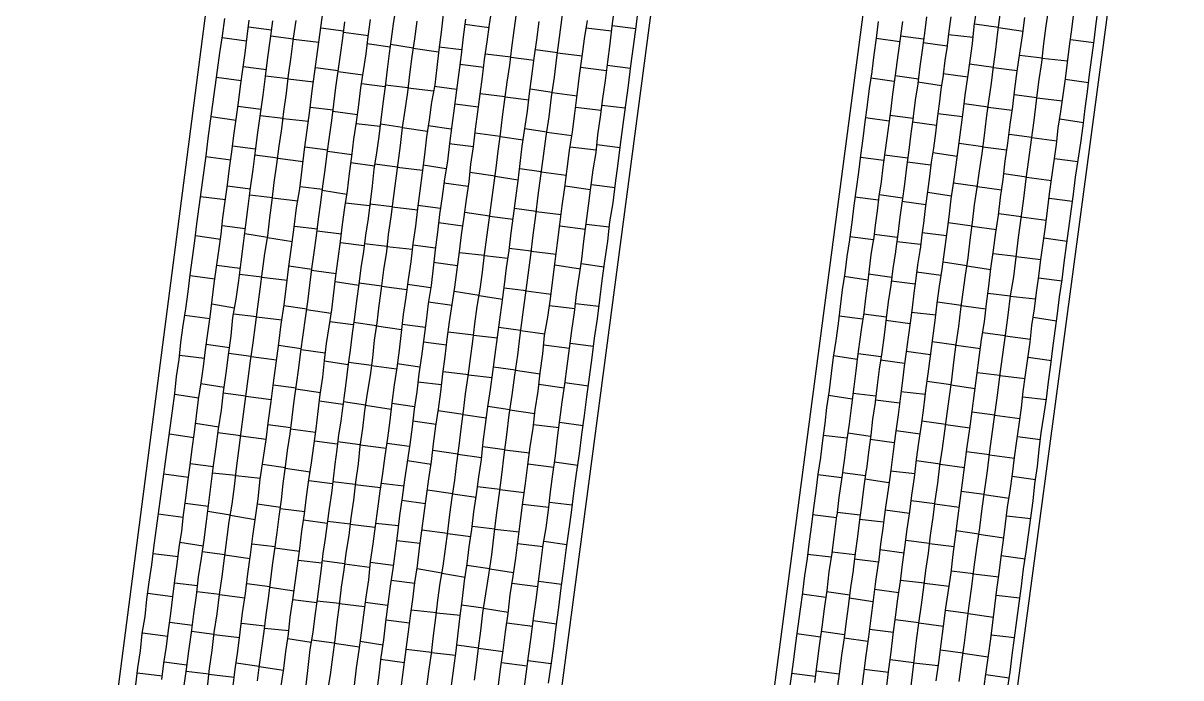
# Model space of a CAD drawing. Extents: x 705628 to 706171, y 1563556 to 1564504.
# Drawn here: x 705886.3 to 706031, y 1563719.3 to 1563801 of the extents above; entities that cross this region are included whole.
import ezdxf

# ---------------------------------------------------------------- set-up
doc = ezdxf.new("R2010")
doc.units = 0
doc.layers.add('10108_0101_PANTES', color=7, linetype='Continuous')
doc.layers.add('AGROCAD PLL', color=7, linetype='Continuous')
doc.layers.add('10108_0101_REAL', color=30, linetype='Continuous', lineweight=25)

msp = doc.modelspace()

# ---------------------------------------------------------------- linework, layer by layer
at = {"layer": '10108_0101_PANTES'}
for points in [[(705974.64, 1563877.24), (705940.74, 1563621.13), (705920.37, 1563623.58), (705920.29, 1563623.59), (705887.06, 1563626.24), (705886.63, 1563626.28), (705886.28, 1563626.31), (705919.43, 1563881.94), (705926.44, 1563881.16), (705926.5, 1563881.15), (705958.89, 1563878.45), (705974.64, 1563877.24)], [(706030.95, 1563870.93), (705996.69, 1563614.64), (705967.66, 1563617.89), (705966.95, 1563617.98), (706000.84, 1563874.79), (706008.67, 1563874.24), (706008.82, 1563874.24), (706008.89, 1563874.24), (706022.86, 1563874.8), (706024.79, 1563874.87), (706027.68, 1563874.47), (706028.94, 1563873.61), (706030.73, 1563871.56), (706030.95, 1563870.93)]]:
    msp.add_lwpolyline(points, close=True, dxfattribs=at)
at = {"layer": '10108_0101_REAL'}
for points in [[(705942.69, 1563718.99), (705942.92, 1563720.92), (705943.17, 1563722.97), (705943.47, 1563725.15), (705943.73, 1563727.4), (705944.09, 1563729.76), (705944.47, 1563732.16), (705944.84, 1563734.63), (705945.16, 1563737.18), (705945.44, 1563739.61), (705945.78, 1563742.06), (705946.09, 1563744.61), (705946.4, 1563747.13), (705946.72, 1563749.64), (705947.03, 1563752.12), (705947.39, 1563754.56), (705947.73, 1563757.08), (705948.08, 1563759.59), (705948.37, 1563762.09), (705948.71, 1563764.59), (705949.06, 1563767.07), (705949.39, 1563769.58), (705949.72, 1563772.07), (705950.02, 1563774.55), (705950.34, 1563777.03), (705950.66, 1563779.51), (705950.96, 1563781.98), (705951.31, 1563784.43), (705951.66, 1563786.9), (705952.01, 1563789.33), (705952.31, 1563791.82), (705952.67, 1563794.29), (705952.96, 1563796.74), (705953.29, 1563799.25), (705955.24, 1563813.84)], [(705912.5, 1563717.95), (705912.77, 1563720.35), (705913.1, 1563722.63), (705913.41, 1563724.97), (705913.7, 1563727.38), (705914.06, 1563729.83), (705914.37, 1563732.25), (705914.69, 1563734.64), (705914.97, 1563736.98), (705915.3, 1563739.32), (705915.63, 1563741.65), (705915.91, 1563744.1), (705916.27, 1563746.54), (705916.63, 1563749), (705916.93, 1563751.42), (705917.26, 1563753.77), (705917.56, 1563756.12), (705917.89, 1563758.56), (705918.22, 1563761.03), (705918.53, 1563763.45), (705918.88, 1563765.87), (705919.17, 1563768.25), (705919.49, 1563770.65), (705919.82, 1563773.07), (705920.16, 1563775.54), (705920.43, 1563777.96), (705920.86, 1563780.35), (705921.16, 1563782.81), (705921.46, 1563785.24), (705921.76, 1563787.65), (705922.11, 1563790.12), (705922.41, 1563792.6), (705922.74, 1563795), (705923.07, 1563797.45), (705923.39, 1563799.88), (705923.71, 1563802.31)], [(705932.8, 1563802.75), (705932.52, 1563800.93), (705932.29, 1563799.07), (705932.03, 1563797.24), (705931.76, 1563795.24), (705931.5, 1563793.13), (705931.23, 1563790.99), (705930.98, 1563788.95), (705930.73, 1563786.88), (705930.42, 1563784.85), (705930.11, 1563782.8), (705929.89, 1563780.71), (705929.63, 1563778.67), (705929.38, 1563776.65), (705929.06, 1563774.56), (705928.8, 1563772.53), (705928.49, 1563770.48), (705928.25, 1563768.44), (705927.95, 1563766.37), (705927.67, 1563764.32), (705927.4, 1563762.27), (705927.14, 1563760.2), (705926.84, 1563758.14), (705926.6, 1563756.08), (705926.37, 1563754.21), (705926.26, 1563753.55), (705926.14, 1563752.68), (705925.96, 1563751.32), (705925.69, 1563749.61), (705925.46, 1563747.8), (705925.22, 1563745.96), (705925.02, 1563744.14), (705924.8, 1563742.32), (705924.53, 1563740.43), (705924.27, 1563738.55), (705924.02, 1563736.66), (705923.74, 1563734.79), (705923.53, 1563732.93), (705923.26, 1563731.03), (705923.02, 1563729.1), (705922.74, 1563727.03), (705922.46, 1563724.99), (705922.12, 1563722.81), (705921.86, 1563720.59), (705921.59, 1563718.37)], [(705938.77, 1563802.15), (705938.5, 1563799.91), (705938.21, 1563797.7), (705937.99, 1563795.51), (705937.71, 1563793.32), (705937.33, 1563791.17), (705937, 1563788.94), (705936.7, 1563786.82), (705936.43, 1563784.61), (705936.13, 1563782.33), (705935.85, 1563780.09), (705935.56, 1563777.87), (705935.3, 1563775.67), (705934.99, 1563773.47), (705934.71, 1563771.23), (705934.4, 1563769.02), (705934.1, 1563766.83), (705933.79, 1563764.64), (705933.52, 1563762.4), (705933.28, 1563760.2), (705932.96, 1563758), (705932.63, 1563755.85), (705932.35, 1563753.63), (705932.09, 1563751.43), (705931.81, 1563749.22), (705931.49, 1563746.99), (705931.17, 1563744.78), (705930.86, 1563742.61), (705930.58, 1563740.4), (705930.26, 1563738.21), (705929.98, 1563736.01), (705929.64, 1563733.8), (705929.42, 1563731.53), (705929.1, 1563729.34), (705928.83, 1563727.16), (705928.53, 1563724.91), (705928.24, 1563722.72), (705927.88, 1563720.53), (705927.64, 1563718.31)], [(705933.42, 1563717.38), (705933.67, 1563719.32), (705933.93, 1563721.22), (705934.18, 1563723.16), (705934.44, 1563725.03), (705934.68, 1563727.01), (705934.99, 1563729.06), (705935.24, 1563731.19), (705935.56, 1563733.28), (705935.83, 1563735.48), (705936.1, 1563737.64), (705936.39, 1563739.8), (705936.7, 1563741.96), (705936.99, 1563744.13), (705937.31, 1563746.29), (705937.58, 1563748.49), (705937.87, 1563750.69), (705938.17, 1563752.85), (705938.46, 1563755.01), (705938.72, 1563757.23), (705939.01, 1563759.39), (705939.28, 1563761.55), (705939.58, 1563763.73), (705939.9, 1563765.9), (705940.22, 1563768.08), (705940.5, 1563770.29), (705940.8, 1563772.46), (705941.07, 1563774.62), (705941.39, 1563776.83), (705941.68, 1563779), (705942, 1563781.2), (705942.23, 1563783.42), (705942.54, 1563785.59), (705942.81, 1563787.81), (705943.11, 1563789.96), (705943.39, 1563792.17), (705943.69, 1563794.34), (705943.95, 1563796.48), (705944.27, 1563798.71), (705944.57, 1563800.87), (705944.89, 1563803.05)], [(705936.69, 1563717.83), (705936.99, 1563720.09), (705937.29, 1563722.3), (705937.54, 1563724.55), (705937.87, 1563726.78), (705938.1, 1563728.98), (705938.41, 1563731.09), (705938.77, 1563733.24), (705939.07, 1563735.37), (705939.34, 1563737.55), (705939.62, 1563739.68), (705939.89, 1563741.78), (705940.21, 1563743.96), (705940.46, 1563746.12), (705940.77, 1563748.25), (705941, 1563750.38), (705941.31, 1563752.57), (705941.57, 1563754.75), (705941.91, 1563756.93), (705942.17, 1563759.14), (705942.48, 1563761.31), (705942.74, 1563763.5), (705943.03, 1563765.63), (705943.38, 1563767.81), (705943.69, 1563769.93), (705943.94, 1563772.15), (705944.21, 1563774.29), (705944.5, 1563776.45), (705944.8, 1563778.64), (705945.08, 1563780.81), (705945.4, 1563782.94), (705945.64, 1563785.06), (705945.93, 1563787.19), (705946.17, 1563789.34), (705946.49, 1563791.49), (705946.76, 1563793.65), (705947.09, 1563795.8), (705947.36, 1563797.94), (705947.64, 1563800.12), (705947.93, 1563802.25)], [(705948.83, 1563717.52), (705949.13, 1563719.75), (705949.42, 1563722), (705949.77, 1563724.34), (705950.07, 1563726.74), (705950.39, 1563729.02), (705950.69, 1563731.3), (705950.99, 1563733.57), (705951.28, 1563735.87), (705951.63, 1563738.03), (705951.95, 1563740.23), (705952.19, 1563742.49), (705952.49, 1563744.72), (705952.79, 1563747), (705953.07, 1563749.26), (705953.35, 1563751.49), (705953.64, 1563753.69), (705953.96, 1563755.94), (705954.26, 1563758.19), (705954.57, 1563760.42), (705954.84, 1563762.66), (705955.17, 1563764.89), (705955.45, 1563767.13), (705955.75, 1563769.34), (705956.11, 1563771.56), (705956.36, 1563773.8), (705956.65, 1563776), (705956.91, 1563778.21), (705957.24, 1563780.51), (705957.53, 1563782.73), (705957.87, 1563784.9), (705958.11, 1563787.08), (705958.44, 1563789.34), (705958.71, 1563791.62), (705959.04, 1563793.89), (705959.33, 1563796.2), (705959.63, 1563798.44), (705959.89, 1563800.65), (705960.2, 1563802.86)], [(705951.93, 1563718.6), (705952.26, 1563720.88), (705952.58, 1563723.22), (705952.87, 1563725.64), (705953.22, 1563728.08), (705953.53, 1563730.51), (705953.85, 1563732.89), (705954.14, 1563735.23), (705954.47, 1563737.57), (705954.79, 1563739.91), (705955.08, 1563742.35), (705955.43, 1563744.79), (705955.79, 1563747.25), (705956.1, 1563749.68), (705956.43, 1563752.02), (705956.73, 1563754.37), (705957.05, 1563756.82), (705957.39, 1563759.28), (705957.69, 1563761.7), (705958.05, 1563764.12), (705958.33, 1563766.5), (705958.65, 1563768.9), (705958.99, 1563771.32), (705959.33, 1563773.79), (705959.6, 1563776.21), (705960.03, 1563778.6), (705960.32, 1563781.06), (705960.62, 1563783.49), (705960.93, 1563785.9), (705961.28, 1563788.37), (705961.58, 1563790.85), (705961.91, 1563793.25), (705962.23, 1563795.71), (705962.56, 1563798.13), (705962.87, 1563800.56), (705963.17, 1563802.96)], [(705994.23, 1563718.29), (705994.48, 1563720.38), (705994.74, 1563722.5), (705995, 1563724.67), (705995.29, 1563726.84), (705995.6, 1563729.14), (705995.91, 1563731.32), (705996.17, 1563733.42), (705996.48, 1563735.57), (705996.76, 1563737.83), (705997.07, 1563740.02), (705997.34, 1563742.11), (705997.67, 1563744.3), (705997.92, 1563746.53), (705997.92, 1563746.55), (705998.22, 1563748.66), (705998.53, 1563750.82), (705998.84, 1563753), (705999.09, 1563755.14), (705999.39, 1563757.23), (705999.65, 1563759.43), (705999.95, 1563761.7), (706000.27, 1563763.9), (706000.52, 1563766.05), (706000.8, 1563768.17), (706001.11, 1563770.31), (706001.43, 1563772.48), (706001.7, 1563774.66), (706001.99, 1563776.86), (706002.24, 1563779.08), (706002.24, 1563779.11), (706002.58, 1563781.25), (706002.87, 1563783.33), (706003.17, 1563785.49), (706003.47, 1563787.72), (706003.74, 1563789.91), (706004.02, 1563792.04), (706004.34, 1563794.29), (706004.62, 1563796.38), (706004.91, 1563798.48), (706005.14, 1563800.62), (706005.14, 1563800.65), (706005.45, 1563802.84)], [(705997.17, 1563717.56), (705997.42, 1563719.66), (705997.68, 1563721.79), (705997.94, 1563723.94), (705998.23, 1563726.11), (705998.53, 1563728.39), (705998.85, 1563730.59), (705999.1, 1563732.69), (705999.41, 1563734.83), (705999.69, 1563737.1), (706000, 1563739.29), (706000.27, 1563741.37), (706000.6, 1563743.57), (706000.85, 1563745.81), (706001.15, 1563747.91), (706001.47, 1563750.07), (706001.77, 1563752.28), (706002.03, 1563754.41), (706002.33, 1563756.5), (706002.59, 1563758.71), (706002.89, 1563760.96), (706003.21, 1563763.17), (706003.45, 1563765.33), (706003.74, 1563767.43), (706004.04, 1563769.56), (706004.37, 1563771.74), (706004.63, 1563773.93), (706004.93, 1563776.14), (706005.18, 1563778.36), (706005.51, 1563780.5), (706005.8, 1563782.59), (706006.11, 1563784.76), (706006.4, 1563786.99), (706006.68, 1563789.18), (706006.96, 1563791.3), (706007.28, 1563793.55), (706007.56, 1563795.64), (706007.85, 1563797.76), (706008.08, 1563799.92), (706008.39, 1563802.1)], [(706003.27, 1563718.84), (706003.58, 1563721.27), (706003.9, 1563723.65), (706004.19, 1563725.99), (706004.52, 1563728.33), (706004.84, 1563730.67), (706005.13, 1563733.11), (706005.48, 1563735.55), (706005.84, 1563738.01), (706006.14, 1563740.44), (706006.47, 1563742.78), (706006.78, 1563745.13), (706007.1, 1563747.58), (706007.43, 1563750.04), (706007.74, 1563752.46), (706008.09, 1563754.88), (706008.38, 1563757.26), (706008.7, 1563759.66), (706009.04, 1563762.08), (706009.37, 1563764.55), (706009.65, 1563766.97), (706010.08, 1563769.36), (706010.37, 1563771.82), (706010.67, 1563774.25), (706010.98, 1563776.66), (706011.32, 1563779.13), (706011.63, 1563781.61), (706011.96, 1563784.01), (706012.28, 1563786.47), (706012.61, 1563788.89), (706012.92, 1563791.32), (706013.22, 1563793.72), (706013.57, 1563796.13), (706013.84, 1563798.5), (706014.14, 1563800.71), (706014.45, 1563802.86)], [(706006.35, 1563717.96), (706006.64, 1563720.03), (706006.9, 1563722.08), (706007.2, 1563724.15), (706007.44, 1563726.18), (706007.72, 1563728.24), (706007.96, 1563730.29), (706008.26, 1563732.35), (706008.5, 1563734.39), (706008.8, 1563736.49), (706009.06, 1563738.53), (706009.3, 1563740.59), (706009.62, 1563742.64), (706009.91, 1563744.71), (706010.17, 1563746.79), (706010.45, 1563748.86), (706010.74, 1563750.91), (706011.03, 1563752.98), (706011.27, 1563755.05), (706011.54, 1563757.1), (706011.84, 1563759.14), (706012.13, 1563761.21), (706012.35, 1563763.28), (706012.65, 1563765.36), (706012.91, 1563767.4), (706013.19, 1563769.45), (706013.47, 1563771.5), (706013.73, 1563773.55), (706014.03, 1563775.6), (706014.29, 1563777.65), (706014.55, 1563779.71), (706014.83, 1563781.78), (706015.13, 1563783.82), (706015.4, 1563785.9), (706015.64, 1563787.94), (706015.97, 1563789.99), (706016.24, 1563792.02), (706016.52, 1563794.08), (706016.78, 1563796.12), (706017.06, 1563798.16), (706017.33, 1563800.22), (706017.59, 1563802.29)], [(706009.29, 1563717.86), (706009.61, 1563720), (706009.87, 1563722.13), (706010.16, 1563724.29), (706010.44, 1563726.44), (706010.76, 1563728.6), (706011.03, 1563730.74), (706011.3, 1563732.88), (706011.62, 1563735), (706011.92, 1563737.12), (706012.2, 1563739.26), (706012.48, 1563741.4), (706012.72, 1563743.52), (706013.04, 1563745.68), (706013.24, 1563747.79), (706013.51, 1563749.89), (706013.85, 1563751.97), (706014.17, 1563754.1), (706014.42, 1563756.23), (706014.69, 1563758.37), (706014.97, 1563760.46), (706015.26, 1563762.62), (706015.52, 1563764.74), (706015.81, 1563766.86), (706016.13, 1563768.97), (706016.39, 1563771.1), (706016.66, 1563773.27), (706016.94, 1563775.41), (706017.24, 1563777.54), (706017.54, 1563779.69), (706017.81, 1563781.81), (706018.12, 1563783.94), (706018.45, 1563786.08), (706018.73, 1563788.23), (706018.99, 1563790.37), (706019.27, 1563792.48), (706019.54, 1563794.62), (706019.81, 1563796.76), (706020.12, 1563798.87), (706020.37, 1563800.99), (706020.66, 1563803.13)], [(705900.35, 1563718.41), (705900.61, 1563720.53), (705900.93, 1563722.66), (705901.17, 1563724.8), (705901.52, 1563726.95), (705901.72, 1563729.09), (705902.04, 1563731.23), (705902.35, 1563733.37), (705902.62, 1563735.5), (705902.91, 1563737.66), (705903.18, 1563739.81), (705903.5, 1563741.97), (705903.78, 1563744.1), (705904.05, 1563746.24), (705904.37, 1563748.37), (705904.66, 1563750.49), (705904.95, 1563752.62), (705905.22, 1563754.77), (705905.46, 1563756.89), (705905.78, 1563759.04), (705905.99, 1563761.15), (705906.26, 1563763.26), (705906.6, 1563765.34), (705906.92, 1563767.47), (705907.17, 1563769.6), (705907.44, 1563771.73), (705907.72, 1563773.83), (705908, 1563775.98), (705908.26, 1563778.11), (705908.55, 1563780.23), (705908.88, 1563782.34), (705909.14, 1563784.47), (705909.41, 1563786.63), (705909.69, 1563788.78), (705909.99, 1563790.91), (705910.28, 1563793.05), (705910.56, 1563795.18), (705910.87, 1563797.31), (705911.2, 1563799.44), (705911.48, 1563801.6)], [(705903.63, 1563719.09), (705903.88, 1563721.12), (705904.19, 1563723.2), (705904.46, 1563725.25), (705904.73, 1563727.33), (705904.98, 1563729.38), (705905.24, 1563731.42), (705905.53, 1563733.49), (705905.79, 1563735.54), (705906.09, 1563737.61), (705906.33, 1563739.64), (705906.61, 1563741.7), (705906.85, 1563743.75), (705907.15, 1563745.82), (705907.39, 1563747.86), (705907.69, 1563749.95), (705907.95, 1563751.99), (705908.19, 1563754.05), (705908.51, 1563756.1), (705908.8, 1563758.17), (705909.06, 1563760.25), (705909.34, 1563762.32), (705909.63, 1563764.37), (705909.92, 1563766.44), (705910.16, 1563768.51), (705910.43, 1563770.56), (705910.73, 1563772.6), (705911.02, 1563774.67), (705911.24, 1563776.74), (705911.54, 1563778.82), (705911.8, 1563780.86), (705912.08, 1563782.91), (705912.36, 1563784.96), (705912.62, 1563787.01), (705912.92, 1563789.06), (705913.18, 1563791.11), (705913.44, 1563793.17), (705913.72, 1563795.24), (705914.02, 1563797.28), (705914.29, 1563799.36), (705914.53, 1563801.4)], [(705906.38, 1563718.03), (705906.69, 1563720.35), (705906.99, 1563722.63), (705907.32, 1563724.95), (705907.62, 1563727.26), (705907.94, 1563729.58), (705908.21, 1563731.9), (705908.55, 1563734.22), (705908.9, 1563736.5), (705909.19, 1563738.81), (705909.5, 1563741.15), (705909.79, 1563743.45), (705910.08, 1563745.8), (705910.38, 1563748.12), (705910.69, 1563750.37), (705911.05, 1563752.69), (705911.31, 1563755.01), (705911.67, 1563757.31), (705911.94, 1563759.63), (705912.26, 1563761.98), (705912.5, 1563764.28), (705912.9, 1563766.57), (705913.23, 1563768.88), (705913.52, 1563771.21), (705913.82, 1563773.52), (705914.1, 1563775.83), (705914.41, 1563778.15), (705914.71, 1563780.45), (705915.02, 1563782.77), (705915.3, 1563785.08), (705915.62, 1563787.39), (705915.96, 1563789.7), (705916.26, 1563792.03), (705916.57, 1563794.36), (705916.87, 1563796.75), (705917.18, 1563799.12), (705917.47, 1563801.34)], [(705909.3, 1563718.06), (705909.58, 1563720.45), (705909.88, 1563722.68), (705910.17, 1563724.93), (705910.52, 1563727.27), (705910.82, 1563729.67), (705911.14, 1563731.95), (705911.44, 1563734.24), (705911.74, 1563736.5), (705912.03, 1563738.8), (705912.38, 1563740.96), (705912.7, 1563743.16), (705912.94, 1563745.43), (705913.24, 1563747.65), (705913.54, 1563749.94), (705913.82, 1563752.19), (705914.1, 1563754.42), (705914.39, 1563756.62), (705914.71, 1563758.87), (705915.01, 1563761.12), (705915.32, 1563763.35), (705915.59, 1563765.6), (705915.92, 1563767.82), (705916.2, 1563770.06), (705916.5, 1563772.27), (705916.87, 1563774.49), (705917.11, 1563776.73), (705917.41, 1563778.93), (705917.66, 1563781.15), (705918, 1563783.44), (705918.28, 1563785.66), (705918.62, 1563787.83), (705918.86, 1563790.01), (705919.19, 1563792.27), (705919.46, 1563794.55), (705919.79, 1563796.82), (705920.08, 1563799.14), (705920.38, 1563801.37)], [(705915.56, 1563718.89), (705915.81, 1563720.92), (705916.12, 1563723), (705916.39, 1563725.05), (705916.66, 1563727.14), (705916.92, 1563729.18), (705917.17, 1563731.23), (705917.46, 1563733.3), (705917.72, 1563735.35), (705918.02, 1563737.42), (705918.26, 1563739.44), (705918.55, 1563741.51), (705918.79, 1563743.55), (705919.08, 1563745.62), (705919.32, 1563747.66), (705919.63, 1563749.75), (705919.88, 1563751.79), (705920.13, 1563753.85), (705920.44, 1563755.91), (705920.73, 1563757.98), (705920.99, 1563760.05), (705921.27, 1563762.12), (705921.56, 1563764.18), (705921.85, 1563766.25), (705922.09, 1563768.31), (705922.36, 1563770.36), (705922.66, 1563772.41), (705922.95, 1563774.47), (705923.17, 1563776.54), (705923.47, 1563778.63), (705923.73, 1563780.66), (705924.01, 1563782.71), (705924.29, 1563784.77), (705924.55, 1563786.82), (705924.85, 1563788.87), (705925.11, 1563790.91), (705925.37, 1563792.98), (705925.65, 1563795.04), (705925.95, 1563797.09), (705926.22, 1563799.16), (705926.46, 1563801.21)], [(705918.54, 1563718.29), (705918.86, 1563720.43), (705919.11, 1563722.57), (705919.45, 1563724.72), (705919.66, 1563726.86), (705919.97, 1563729), (705920.29, 1563731.13), (705920.55, 1563733.27), (705920.85, 1563735.43), (705921.12, 1563737.58), (705921.44, 1563739.74), (705921.71, 1563741.87), (705921.98, 1563744.01), (705922.31, 1563746.14), (705922.6, 1563748.25), (705922.88, 1563750.39), (705923.16, 1563752.54), (705923.4, 1563754.65), (705923.72, 1563756.81), (705923.92, 1563758.92), (705924.19, 1563761.03), (705924.53, 1563763.11), (705924.85, 1563765.24), (705925.11, 1563767.36), (705925.37, 1563769.5), (705925.65, 1563771.59), (705925.94, 1563773.75), (705926.2, 1563775.87), (705926.49, 1563778), (705926.81, 1563780.1), (705927.07, 1563782.24), (705927.35, 1563784.4), (705927.62, 1563786.55), (705927.93, 1563788.68), (705928.22, 1563790.82), (705928.49, 1563792.94), (705928.8, 1563795.08), (705929.13, 1563797.21), (705929.41, 1563799.36), (705929.67, 1563801.51)], [(705935.46, 1563801.28), (705935.18, 1563799.08), (705934.84, 1563796.85), (705934.57, 1563794.63), (705934.31, 1563792.41), (705933.97, 1563790.18), (705933.65, 1563788), (705933.38, 1563785.75), (705933.1, 1563783.54), (705932.82, 1563781.33), (705932.5, 1563779.12), (705932.23, 1563776.86), (705931.91, 1563774.63), (705931.67, 1563772.5), (705931.33, 1563770.22), (705931.02, 1563767.89), (705930.72, 1563765.77), (705930.47, 1563763.59), (705930.16, 1563761.46), (705929.92, 1563759.25), (705929.63, 1563757.02), (705929.29, 1563754.83), (705928.95, 1563752.63), (705928.67, 1563750.42), (705928.37, 1563748.19), (705928.13, 1563746), (705927.83, 1563743.73), (705927.55, 1563741.45), (705927.22, 1563739.25), (705926.96, 1563737.06), (705926.62, 1563734.85), (705926.35, 1563732.76), (705926.04, 1563730.61), (705925.79, 1563728.4), (705925.48, 1563726.22), (705925.22, 1563724.03), (705924.92, 1563721.84), (705924.63, 1563719.65), (705924.28, 1563717.46)], [(705941.57, 1563801.52), (705941.25, 1563799.32), (705941, 1563797.08), (705940.73, 1563794.86), (705940.44, 1563792.66), (705940.14, 1563790.43), (705939.84, 1563788.24), (705939.54, 1563786.01), (705939.29, 1563783.8), (705938.93, 1563781.58), (705938.63, 1563779.37), (705938.33, 1563777.14), (705938.04, 1563774.92), (705937.76, 1563772.72), (705937.51, 1563770.46), (705937.25, 1563768.27), (705936.91, 1563766.04), (705936.65, 1563763.86), (705936.35, 1563761.64), (705936.07, 1563759.44), (705935.73, 1563757.23), (705935.47, 1563755), (705935.15, 1563752.85), (705934.89, 1563750.62), (705934.6, 1563748.42), (705934.29, 1563746.23), (705933.94, 1563744.02), (705933.66, 1563741.79), (705933.32, 1563739.57), (705933.08, 1563737.34), (705932.78, 1563735.1), (705932.49, 1563732.91), (705932.15, 1563730.73), (705931.87, 1563728.49), (705931.58, 1563726.29), (705931.31, 1563724.04), (705930.98, 1563721.84), (705930.74, 1563719.6), (705930.42, 1563717.4)], [(705939.83, 1563718.33), (705940.12, 1563720.48), (705940.38, 1563722.67), (705940.66, 1563724.86), (705940.91, 1563727.03), (705941.19, 1563729.18), (705941.45, 1563731.38), (705941.76, 1563733.51), (705942.01, 1563735.65), (705942.35, 1563737.8), (705942.62, 1563740), (705942.95, 1563742.18), (705943.22, 1563744.36), (705943.54, 1563746.55), (705943.77, 1563748.73), (705944.05, 1563750.93), (705944.36, 1563753.13), (705944.7, 1563755.28), (705944.97, 1563757.46), (705945.28, 1563759.64), (705945.55, 1563761.82), (705945.86, 1563763.99), (705946.13, 1563766.16), (705946.45, 1563768.34), (705946.7, 1563770.49), (705947, 1563772.66), (705947.28, 1563774.84), (705947.56, 1563776.99), (705947.86, 1563779.16), (705948.13, 1563781.33), (705948.41, 1563783.51), (705948.64, 1563785.69), (705948.98, 1563787.89), (705949.32, 1563790.06), (705949.57, 1563792.23), (705949.86, 1563794.41), (705950.16, 1563796.67), (705950.48, 1563798.95), (705950.75, 1563801.24)], [(705945.64, 1563718.09), (705945.94, 1563720.38), (705946.27, 1563722.69), (705946.57, 1563725.01), (705946.89, 1563727.33), (705947.16, 1563729.65), (705947.5, 1563731.97), (705947.85, 1563734.24), (705948.14, 1563736.56), (705948.45, 1563738.9), (705948.74, 1563741.19), (705949.04, 1563743.55), (705949.33, 1563745.87), (705949.64, 1563748.11), (705950, 1563750.44), (705950.26, 1563752.76), (705950.62, 1563755.06), (705950.9, 1563757.38), (705951.21, 1563759.73), (705951.45, 1563762.02), (705951.85, 1563764.32), (705952.18, 1563766.62), (705952.47, 1563768.96), (705952.77, 1563771.26), (705953.05, 1563773.58), (705953.36, 1563775.9), (705953.66, 1563778.2), (705953.98, 1563780.52), (705954.25, 1563782.83), (705954.57, 1563785.14), (705954.91, 1563787.45), (705955.21, 1563789.77), (705955.52, 1563792.1), (705955.82, 1563794.5), (705956.13, 1563796.87), (705956.42, 1563799.09), (705956.8, 1563801.38)], [(705993.15, 1563801.26), (705992.86, 1563799.16), (705992.6, 1563797.08), (705992.33, 1563794.98), (705992.32, 1563794.96), (705992.01, 1563792.89), (705991.77, 1563790.84), (705991.77, 1563790.8), (705991.47, 1563788.72), (705991.22, 1563786.64), (705990.94, 1563784.52), (705990.67, 1563782.42), (705990.36, 1563780.34), (705990.09, 1563778.26), (705989.82, 1563776.15), (705989.56, 1563774.03), (705989.55, 1563773.99), (705989.23, 1563771.91), (705988.95, 1563769.81), (705988.65, 1563767.73), (705988.38, 1563765.66), (705988.12, 1563763.54), (705987.83, 1563761.39), (705987.52, 1563759.32), (705987.25, 1563757.28), (705987, 1563755.2), (705987, 1563755.16), (705986.69, 1563753.05), (705986.45, 1563751.03), (705986.19, 1563748.91), (705985.92, 1563746.82), (705985.91, 1563746.78), (705985.59, 1563744.72), (705985.35, 1563742.64), (705985.35, 1563742.6), (705985.05, 1563740.51), (705984.78, 1563738.41), (705984.49, 1563736.31), (705984.25, 1563734.22), (705984.24, 1563734.18), (705983.94, 1563732.06), (705983.68, 1563729.99), (705983.68, 1563729.95), (705983.37, 1563727.84), (705983.11, 1563725.74), (705982.81, 1563723.62), (705982.54, 1563721.56), (705982.26, 1563719.43), (705981.97, 1563717.4)], [(705996.16, 1563801.24), (705995.93, 1563799.43), (705995.92, 1563799.4), (705995.65, 1563797.6), (705995.44, 1563795.81), (705995.43, 1563795.76), (705995.16, 1563793.95), (705994.94, 1563792.16), (705994.7, 1563790.34), (705994.46, 1563788.51), (705994.22, 1563786.68), (705993.95, 1563784.88), (705993.73, 1563783.07), (705993.49, 1563781.23), (705993.22, 1563779.41), (705993, 1563777.61), (705993, 1563777.58), (705992.75, 1563775.79), (705992.53, 1563773.95), (705992.52, 1563773.89), (705992.23, 1563772.1), (705992.02, 1563770.33), (705991.78, 1563768.52), (705991.55, 1563766.69), (705991.32, 1563764.85), (705991.05, 1563763.04), (705990.81, 1563761.22), (705990.56, 1563759.4), (705990.32, 1563757.61), (705990.09, 1563755.62), (705989.8, 1563753.33), (705989.49, 1563751.01), (705989.16, 1563748.75), (705988.88, 1563746.41), (705988.55, 1563744.04), (705988.22, 1563741.79), (705987.95, 1563739.53), (705987.94, 1563739.49), (705987.61, 1563737.18), (705987.34, 1563734.88), (705987.33, 1563734.83), (705986.98, 1563732.51), (705986.7, 1563730.2), (705986.38, 1563727.91), (705986.09, 1563725.6), (705985.77, 1563723.29), (705985.48, 1563720.99), (705985.17, 1563718.7)], [(705999.18, 1563801.83), (705998.9, 1563799.77), (705998.61, 1563797.68), (705998.35, 1563795.61), (705998.07, 1563793.5), (705998.07, 1563793.44), (705997.76, 1563791.41), (705997.52, 1563789.38), (705997.51, 1563789.31), (705997.22, 1563787.24), (705996.97, 1563785.18), (705996.69, 1563783.05), (705996.41, 1563780.93), (705996.11, 1563778.84), (705995.84, 1563776.8), (705995.57, 1563774.69), (705995.31, 1563772.55), (705995.3, 1563772.47), (705994.98, 1563770.4), (705994.7, 1563768.31), (705994.39, 1563766.24), (705994.13, 1563764.2), (705993.87, 1563762.08), (705993.58, 1563759.89), (705993.27, 1563757.82), (705993, 1563755.82), (705992.75, 1563753.75), (705992.74, 1563753.67), (705992.44, 1563751.57), (705992.2, 1563749.58), (705991.94, 1563747.45), (705991.66, 1563745.33), (705991.65, 1563745.26), (705991.34, 1563743.23), (705991.1, 1563741.19), (705991.09, 1563741.11), (705990.79, 1563739.03), (705990.53, 1563736.93), (705990.24, 1563734.84), (705990, 1563732.77), (705989.99, 1563732.69), (705989.68, 1563730.58), (705989.43, 1563728.52), (705989.43, 1563728.46), (705989.12, 1563726.35), (705988.86, 1563724.26), (705988.56, 1563722.13), (705988.29, 1563720.09), (705988, 1563717.94)], [(706002.22, 1563801.84), (706001.98, 1563800.04), (706001.75, 1563798.23), (706001.74, 1563798.16), (706001.48, 1563796.39), (706001.26, 1563794.61), (706001.25, 1563794.53), (706000.98, 1563792.73), (706000.76, 1563790.96), (706000.52, 1563789.14), (706000.29, 1563787.3), (706000.03, 1563785.44), (705999.77, 1563783.66), (705999.55, 1563781.88), (705999.31, 1563780.01), (705999.05, 1563778.2), (705998.83, 1563776.41), (705998.82, 1563776.36), (705998.57, 1563774.59), (705998.36, 1563772.77), (705998.35, 1563772.74), (705998.34, 1563772.64), (705998.33, 1563772.61), (705998.05, 1563770.87), (705997.84, 1563769.14), (705997.6, 1563767.32), (705997.38, 1563765.5), (705997.14, 1563763.63), (705996.87, 1563761.81), (705996.64, 1563760), (705996.38, 1563758.18), (705996.15, 1563756.42), (705995.91, 1563754.45), (705995.62, 1563752.13), (705995.31, 1563749.78), (705994.99, 1563747.54), (705994.7, 1563745.21), (705994.37, 1563742.81), (705994.04, 1563740.58), (705993.77, 1563738.34), (705993.76, 1563738.27), (705993.43, 1563735.97), (705993.16, 1563733.69), (705993.15, 1563733.6), (705992.8, 1563731.29), (705992.52, 1563728.99), (705992.2, 1563726.71), (705991.92, 1563724.4), (705991.59, 1563722.08), (705991.3, 1563719.79), (705990.99, 1563717.49)], [(706000.38, 1563718.91), (706000.7, 1563721.19), (706000.99, 1563723.47), (706001.3, 1563725.73), (706001.59, 1563728.04), (706001.93, 1563730.19), (706002.26, 1563732.4), (706002.49, 1563734.66), (706002.79, 1563736.89), (706003.1, 1563739.17), (706003.38, 1563741.42), (706003.66, 1563743.65), (706003.95, 1563745.86), (706004.26, 1563748.11), (706004.57, 1563750.36), (706004.87, 1563752.58), (706005.15, 1563754.83), (706005.47, 1563757.05), (706005.76, 1563759.3), (706006.06, 1563761.51), (706006.42, 1563763.72), (706006.67, 1563765.97), (706006.96, 1563768.17), (706007.21, 1563770.38), (706007.55, 1563772.68), (706007.84, 1563774.9), (706008.18, 1563777.07), (706008.42, 1563779.25), (706008.75, 1563781.51), (706009.02, 1563783.79), (706009.34, 1563786.06), (706009.64, 1563788.37), (706009.94, 1563790.61), (706010.2, 1563792.82), (706010.51, 1563795.03), (706010.85, 1563797.27), (706011.16, 1563799.46), (706011.44, 1563801.73)]]:
    msp.add_lwpolyline(points, dxfattribs=at)
at = {"layer": 'AGROCAD PLL', "color": 1, "true_color": 0xff0000}
for points in [[(705944.51, 1563800.46), (705941.48, 1563800.88)], [(705914.21, 1563798.79), (705911.16, 1563799.18)], [(705929.42, 1563799.47), (705926.3, 1563799.85)], [(705959.82, 1563800.04), (705956.64, 1563800.42)], [(706005, 1563799.25), (706001.92, 1563799.58)], [(706008.16, 1563800.47), (706011.23, 1563800.04)], [(706008.16, 1563800.47), (706011.23, 1563800.04)], [(705920.07, 1563799.05), (705923.23, 1563798.64)], [(705920.07, 1563799.05), (705923.23, 1563798.64)], [(705935.01, 1563797.93), (705938.18, 1563797.44)], [(705947.21, 1563796.78), (705944.05, 1563797.18)], [(705953.04, 1563797.34), (705956.14, 1563796.94)], [(705953.04, 1563797.34), (705956.14, 1563796.94)], [(706013.63, 1563796.68), (706016.81, 1563796.31)], [(706013.63, 1563796.68), (706016.81, 1563796.31)], [(705928.72, 1563794.52), (705925.64, 1563794.97)], [(705959.19, 1563795.08), (705955.95, 1563795.5)], [(705913.53, 1563793.84), (705910.44, 1563794.26)], [(705919.41, 1563794.09), (705922.57, 1563793.71)], [(705919.41, 1563794.09), (705922.57, 1563793.71)], [(706004.34, 1563794.3), (706001.27, 1563794.7)], [(705934.37, 1563792.97), (705937.58, 1563792.6)], [(705946.53, 1563791.82), (705943.4, 1563792.22)], [(705952.39, 1563792.38), (705955.5, 1563791.94)], [(705952.39, 1563792.38), (705955.5, 1563791.94)], [(705958.53, 1563790.13), (705955.31, 1563790.51)], [(706012.97, 1563791.72), (706016.15, 1563791.32)], [(706012.97, 1563791.72), (706016.15, 1563791.32)], [(705912.89, 1563788.88), (705909.77, 1563789.34)], [(705918.77, 1563789.13), (705921.92, 1563788.78)], [(705918.77, 1563789.13), (705921.92, 1563788.78)], [(705928.05, 1563789.57), (705924.99, 1563789.98)], [(706003.67, 1563789.34), (706000.6, 1563789.73)], [(705933.66, 1563788.02), (705936.8, 1563787.56)], [(705945.89, 1563786.86), (705942.75, 1563787.31)], [(705951.74, 1563787.43), (705954.84, 1563786.99)], [(705951.74, 1563787.43), (705954.84, 1563786.99)], [(706012.32, 1563786.76), (706015.45, 1563786.34)], [(706012.32, 1563786.76), (706015.45, 1563786.34)], [(705927.37, 1563784.61), (705924.32, 1563785.01)], [(705957.9, 1563785.17), (705954.63, 1563785.53)], [(706003.02, 1563784.38), (705999.94, 1563784.82)], [(705912.22, 1563783.93), (705909.13, 1563784.36)], [(705918.09, 1563784.18), (705921.28, 1563783.77)], [(705918.09, 1563784.18), (705921.28, 1563783.77)], [(705933.04, 1563783.06), (705936.17, 1563782.66)], [(705945.25, 1563781.91), (705942.12, 1563782.38)], [(705951.03, 1563782.48), (705954.16, 1563782.03)], [(705951.03, 1563782.48), (705954.16, 1563782.03)], [(706011.65, 1563781.81), (706014.78, 1563781.38)], [(706011.65, 1563781.81), (706014.78, 1563781.38)], [(705941.91, 1563780.63), (705938.86, 1563781.07)], [(705957.2, 1563780.22), (705954, 1563780.69)], [(706005.53, 1563780.64), (706008.56, 1563780.22)], [(706005.53, 1563780.64), (706008.56, 1563780.22)], [(705911.56, 1563778.97), (705908.44, 1563779.36)], [(705917.44, 1563779.22), (705920.6, 1563778.86)], [(705917.44, 1563779.22), (705920.6, 1563778.86)], [(705926.74, 1563779.65), (705923.66, 1563780.13)], [(705932.38, 1563778.11), (705935.54, 1563777.73)], [(705950.4, 1563777.52), (705953.52, 1563777.12)], [(705950.4, 1563777.52), (705953.52, 1563777.12)], [(705941.22, 1563775.68), (705938.19, 1563776.11)], [(705944.57, 1563776.95), (705941.46, 1563777.37)], [(706011, 1563776.85), (706014.13, 1563776.41)], [(706011, 1563776.85), (706014.13, 1563776.41)], [(705926.06, 1563774.7), (705923.02, 1563775.07)], [(705956.56, 1563775.26), (705953.33, 1563775.7)], [(706001.67, 1563774.48), (705998.61, 1563774.85)], [(706004.87, 1563775.69), (706007.9, 1563775.28)], [(706004.87, 1563775.69), (706007.9, 1563775.28)], [(705910.93, 1563774.01), (705907.8, 1563774.47)], [(705916.83, 1563774.26), (705919.92, 1563773.75)], [(705916.83, 1563774.26), (705919.92, 1563773.75)], [(705931.74, 1563773.15), (705934.91, 1563772.79)], [(705943.92, 1563772), (705940.79, 1563772.34)], [(705949.78, 1563772.56), (705952.88, 1563772.18)], [(705949.78, 1563772.56), (705952.88, 1563772.18)], [(706010.38, 1563771.89), (706013.47, 1563771.51)], [(706010.38, 1563771.89), (706013.47, 1563771.51)], [(706010.38, 1563771.89), (706013.47, 1563771.51)], [(706010.38, 1563771.89), (706013.47, 1563771.51)], [(705955.91, 1563770.3), (705952.72, 1563770.83)], [(705910.23, 1563769.06), (705907.15, 1563769.46)], [(705916.11, 1563769.31), (705919.26, 1563768.92)], [(705916.11, 1563769.31), (705919.26, 1563768.92)], [(705925.41, 1563769.74), (705922.33, 1563770.15)], [(706000.99, 1563769.52), (705997.94, 1563769.95)], [(705931.06, 1563768.19), (705934.23, 1563767.77)], [(705943.26, 1563767.04), (705940.14, 1563767.53)], [(705949.13, 1563767.6), (705952.25, 1563767.19)], [(705949.13, 1563767.6), (705952.25, 1563767.19)], [(706009.64, 1563766.95), (706012.81, 1563766.59)], [(706009.64, 1563766.95), (706012.81, 1563766.59)], [(705909.59, 1563764.1), (705906.47, 1563764.54)], [(705924.78, 1563764.78), (705921.71, 1563765.24)], [(705955.23, 1563765.35), (705952.05, 1563765.75)], [(706000.35, 1563764.57), (705997.3, 1563764.91)], [(706003.52, 1563765.78), (706006.6, 1563765.36)], [(706003.52, 1563765.78), (706006.6, 1563765.36)], [(705915.44, 1563764.36), (705918.6, 1563763.97)], [(705915.44, 1563764.36), (705918.6, 1563763.97)], [(705930.42, 1563763.24), (705933.56, 1563762.78)], [(705997.12, 1563763.48), (705994.1, 1563763.92)], [(705942.57, 1563762.09), (705939.4, 1563762.46)], [(705948.44, 1563762.65), (705951.49, 1563762.22)], [(705948.44, 1563762.65), (705951.49, 1563762.22)], [(706009.02, 1563761.99), (706012.17, 1563761.55)], [(706009.02, 1563761.99), (706012.17, 1563761.55)], [(705954.56, 1563760.4), (705951.33, 1563760.84)], [(706002.87, 1563760.82), (706005.91, 1563760.42)], [(706002.87, 1563760.82), (706005.91, 1563760.42)], [(705908.93, 1563759.15), (705905.83, 1563759.54)], [(705914.78, 1563759.4), (705917.94, 1563758.97)], [(705914.78, 1563759.4), (705917.94, 1563758.97)], [(705999.68, 1563759.61), (705996.64, 1563760.01)], [(705999.68, 1563759.61), (705996.64, 1563760.01)], [(705929.8, 1563758.28), (705932.94, 1563757.87)], [(705941.94, 1563757.13), (705938.76, 1563757.5)], [(705947.81, 1563757.69), (705950.88, 1563757.26)], [(705947.81, 1563757.69), (705950.88, 1563757.26)], [(705953.89, 1563755.44), (705950.72, 1563755.89)], [(706008.35, 1563757.03), (706011.48, 1563756.66)], [(706008.35, 1563757.03), (706011.48, 1563756.66)], [(705914.11, 1563754.45), (705917.29, 1563754.03)], [(705914.11, 1563754.45), (705917.29, 1563754.03)], [(705923.43, 1563754.88), (705920.35, 1563755.33)], [(705999.03, 1563754.65), (705995.98, 1563755.01)], [(705929.06, 1563753.33), (705932.26, 1563752.83)], [(705941.25, 1563752.18), (705938.14, 1563752.62)], [(705947.12, 1563752.73), (705950.21, 1563752.27)], [(705947.12, 1563752.73), (705950.21, 1563752.27)], [(706007.69, 1563752.08), (706010.84, 1563751.68)], [(706007.69, 1563752.08), (706010.84, 1563751.68)], [(705922.82, 1563749.91), (705919.7, 1563750.33)], [(705953.22, 1563750.49), (705950.05, 1563750.89)], [(705907.59, 1563749.24), (705904.55, 1563749.69)], [(705913.48, 1563749.49), (705916.64, 1563749.07)], [(705913.48, 1563749.49), (705916.64, 1563749.07)], [(705928.4, 1563748.37), (705931.63, 1563747.94)], [(705940.62, 1563747.22), (705937.48, 1563747.67)], [(705946.49, 1563747.77), (705949.54, 1563747.39)], [(705946.49, 1563747.77), (705949.54, 1563747.39)], [(706007.04, 1563747.12), (706010.16, 1563746.71)], [(706007.04, 1563747.12), (706010.16, 1563746.71)], [(705952.59, 1563745.53), (705949.34, 1563745.96)], [(706000.87, 1563745.96), (706003.9, 1563745.53)], [(706000.87, 1563745.96), (706003.9, 1563745.53)], [(705906.93, 1563744.28), (705903.86, 1563744.72)], [(705912.84, 1563744.53), (705915.93, 1563744.21)], [(705912.84, 1563744.53), (705915.93, 1563744.21)], [(705922.13, 1563744.96), (705919.05, 1563745.43)], [(705997.72, 1563744.74), (705994.68, 1563745.08)], [(705927.79, 1563743.41), (705930.92, 1563743.03)], [(705939.96, 1563742.26), (705936.8, 1563742.73)], [(706006.39, 1563742.16), (706009.48, 1563741.73)], [(706006.39, 1563742.16), (706009.48, 1563741.73)], [(705921.47, 1563740.01), (705918.39, 1563740.4)], [(705951.98, 1563740.56), (705948.7, 1563740.91)], [(705997.03, 1563739.79), (705994, 1563740.22)], [(706000.22, 1563741), (706003.27, 1563740.61)], [(706000.22, 1563741), (706003.27, 1563740.61)], [(705906.29, 1563739.32), (705903.17, 1563739.7)], [(705912.16, 1563739.58), (705915.27, 1563739.07)], [(705912.16, 1563739.58), (705915.27, 1563739.07)], [(705927.13, 1563738.46), (705930.24, 1563738.09)], [(705939.31, 1563737.3), (705936.11, 1563737.71)], [(706005.72, 1563737.21), (706008.84, 1563736.75)], [(706005.72, 1563737.21), (706008.84, 1563736.75)], [(705951.25, 1563735.62), (705948.07, 1563736.01)], [(705999.56, 1563736.05), (706002.63, 1563735.66)], [(705999.56, 1563736.05), (706002.63, 1563735.66)], [(705905.64, 1563734.37), (705902.53, 1563734.76)], [(705911.49, 1563734.62), (705914.63, 1563734.2)], [(705911.49, 1563734.62), (705914.63, 1563734.2)], [(705920.8, 1563735.05), (705917.74, 1563735.46)], [(705996.37, 1563734.83), (705993.35, 1563735.27)], [(705926.44, 1563733.5), (705929.57, 1563733.09)], [(705938.62, 1563732.35), (705935.5, 1563732.87)], [(706005.03, 1563732.25), (706008.19, 1563731.88)], [(706005.03, 1563732.25), (706008.19, 1563731.88)], [(705904.99, 1563729.41), (705901.83, 1563729.81)], [(705920.13, 1563730.1), (705917.09, 1563730.55)], [(705950.6, 1563730.66), (705947.37, 1563731.08)], [(705995.71, 1563729.88), (705992.68, 1563730.31)], [(705998.91, 1563731.09), (706002.01, 1563730.71)], [(705998.91, 1563731.09), (706002.01, 1563730.71)], [(705910.82, 1563729.67), (705913.97, 1563729.27)], [(705910.82, 1563729.67), (705913.97, 1563729.27)], [(705925.81, 1563728.55), (705928.95, 1563728.19)], [(705937.93, 1563727.4), (705934.79, 1563727.73)], [(705943.82, 1563727.96), (705946.91, 1563727.48)], [(705943.82, 1563727.96), (705946.91, 1563727.48)], [(706004.37, 1563727.3), (706007.53, 1563726.85)], [(706004.37, 1563727.3), (706007.53, 1563726.85)], [(705919.49, 1563725.14), (705916.44, 1563725.43)], [(705949.94, 1563725.7), (705946.72, 1563726.11)], [(705998.23, 1563726.13), (706001.3, 1563725.72)], [(705998.23, 1563726.13), (706001.3, 1563725.72)], [(705998.23, 1563726.13), (706001.3, 1563725.72)], [(705998.23, 1563726.13), (706001.3, 1563725.72)], [(705904.35, 1563724.45), (705901.18, 1563724.86)], [(705910.14, 1563724.71), (705913.32, 1563724.3)], [(705910.14, 1563724.71), (705913.32, 1563724.3)], [(705925.16, 1563723.59), (705928.3, 1563723.15)], [(705937.3, 1563722.44), (705934.14, 1563722.8)], [(705943.18, 1563723), (705946.25, 1563722.58)], [(705943.18, 1563723), (705946.25, 1563722.58)], [(705949.26, 1563720.75), (705946.05, 1563721.16)], [(705997.6, 1563721.17), (706000.64, 1563720.8)], [(705997.6, 1563721.17), (706000.64, 1563720.8)], [(706003.73, 1563722.34), (706006.88, 1563721.92)], [(706003.73, 1563722.34), (706006.88, 1563721.92)], [(705903.68, 1563719.5), (705900.53, 1563719.88)], [(705909.5, 1563719.75), (705912.66, 1563719.38)], [(705909.5, 1563719.75), (705912.66, 1563719.38)], [(705918.83, 1563720.19), (705915.77, 1563720.64)], [(705994.43, 1563719.96), (705991.37, 1563720.32)]]:
    msp.add_lwpolyline(points, dxfattribs=at)
at = {"layer": 'AGROCAD PLL', "color": 3, "true_color": 0x00ff00}
for points in [[(705962.84, 1563800.32), (705959.9, 1563800.69)], [(706008.16, 1563800.47), (706005.18, 1563800.89)], [(705992.86, 1563799.16), (705995.83, 1563798.75)], [(706001.74, 1563798.17), (705998.74, 1563798.59)], [(705943.83, 1563795.51), (705940.85, 1563795.86)], [(706007.54, 1563795.51), (706004.56, 1563795.9)], [(706007.54, 1563795.51), (706010.52, 1563795.11)], [(706007.54, 1563795.51), (706010.52, 1563795.11)], [(705931.49, 1563793.07), (705928.56, 1563793.44)], [(705992.21, 1563794.21), (705995.14, 1563793.77)], [(706001.06, 1563793.22), (705998.1, 1563793.66)], [(705943.19, 1563790.55), (705940.21, 1563790.92)], [(705946.53, 1563791.82), (705949.48, 1563791.45)], [(705946.53, 1563791.82), (705949.48, 1563791.45)], [(706006.86, 1563790.56), (706003.88, 1563790.94)], [(706006.86, 1563790.56), (706009.88, 1563790.16)], [(706006.86, 1563790.56), (706009.88, 1563790.16)], [(705991.54, 1563789.25), (705994.51, 1563788.83)], [(706015.82, 1563789.07), (706018.77, 1563788.61)], [(705930.88, 1563788.11), (705927.9, 1563788.47)], [(706000.41, 1563788.26), (705997.42, 1563788.65)], [(705942.54, 1563785.59), (705939.53, 1563785.96)], [(706006.22, 1563785.6), (706003.24, 1563785.99)], [(706006.22, 1563785.6), (706009.22, 1563785.2)], [(706006.22, 1563785.6), (706009.22, 1563785.2)], [(705930.17, 1563783.16), (705927.25, 1563783.6)], [(705993.92, 1563784.58), (705996.84, 1563784.22)], [(705999.73, 1563783.31), (705996.77, 1563783.68)], [(705960.26, 1563780.48), (705957.29, 1563780.84)], [(706005.53, 1563780.64), (706002.55, 1563781.06)], [(705990.23, 1563779.34), (705993.17, 1563778.95)], [(706002.3, 1563779.44), (705999.29, 1563779.9)], [(706014.48, 1563779.16), (706017.41, 1563778.79)], [(705929.57, 1563778.2), (705926.58, 1563778.57)], [(705999.07, 1563778.35), (705996.1, 1563778.78)], [(705944.57, 1563776.95), (705947.5, 1563776.56)], [(705944.57, 1563776.95), (705947.5, 1563776.56)], [(706004.87, 1563775.69), (706001.89, 1563776.09)], [(705928.89, 1563773.24), (705925.92, 1563773.61)], [(705989.6, 1563774.38), (705992.54, 1563774.01)], [(705998.43, 1563773.39), (705995.46, 1563773.74)], [(705943.92, 1563772), (705946.86, 1563771.67)], [(705943.92, 1563772), (705946.86, 1563771.67)], [(705913.42, 1563770.4), (705910.46, 1563770.78)], [(705940.56, 1563770.72), (705937.58, 1563771.13)], [(706004.21, 1563770.73), (706001.24, 1563771.18)], [(706004.21, 1563770.73), (706007.2, 1563770.28)], [(706004.21, 1563770.73), (706007.2, 1563770.28)], [(705988.9, 1563769.43), (705991.84, 1563769)], [(705997.75, 1563768.44), (705994.77, 1563768.83)], [(706013.16, 1563769.25), (706016.11, 1563768.85)], [(705928.23, 1563768.29), (705925.28, 1563768.72)], [(705939.88, 1563765.77), (705936.94, 1563766.21)], [(705943.26, 1563767.04), (705946.19, 1563766.58)], [(705943.26, 1563767.04), (705946.19, 1563766.58)], [(706003.52, 1563765.78), (706000.54, 1563766.18)], [(705988.24, 1563764.47), (705991.21, 1563764.11)], [(705942.57, 1563762.09), (705945.54, 1563761.74)], [(705942.57, 1563762.09), (705945.54, 1563761.74)], [(705924.04, 1563759.84), (705921.02, 1563760.23)], [(706002.87, 1563760.82), (705999.89, 1563761.22)], [(705926.88, 1563758.38), (705923.91, 1563758.81)], [(705987.55, 1563759.52), (705990.52, 1563759.08)], [(705996.43, 1563758.53), (705993.44, 1563758.95)], [(705938.56, 1563755.86), (705935.61, 1563756.2)], [(705941.94, 1563757.13), (705944.89, 1563756.79)], [(705941.94, 1563757.13), (705944.89, 1563756.79)], [(705956.91, 1563755.71), (705953.98, 1563756.1)], [(706002.23, 1563755.86), (705999.25, 1563756.29)], [(706002.23, 1563755.86), (706005.24, 1563755.43)], [(706002.23, 1563755.86), (706005.24, 1563755.43)], [(705908.22, 1563754.2), (705905.21, 1563754.66)], [(705986.91, 1563754.56), (705989.9, 1563754.13)], [(706011.19, 1563754.38), (706014.16, 1563754.04)], [(705926.25, 1563753.42), (705923.31, 1563753.82)], [(705995.8, 1563753.57), (705992.78, 1563753.94)], [(705937.9, 1563750.9), (705934.97, 1563751.31)], [(705956.25, 1563750.76), (705953.31, 1563751.17)], [(705998.37, 1563749.7), (705995.36, 1563750.14)], [(706001.58, 1563750.91), (705998.6, 1563751.32)], [(706001.58, 1563750.91), (706004.59, 1563750.49)], [(706001.58, 1563750.91), (706004.59, 1563750.49)], [(705986.27, 1563749.6), (705989.23, 1563749.24)], [(705995.14, 1563748.61), (705992.13, 1563749.05)], [(705940.62, 1563747.22), (705943.56, 1563746.79)], [(705940.62, 1563747.22), (705943.56, 1563746.79)], [(705937.26, 1563745.94), (705934.31, 1563746.38)], [(706000.87, 1563745.96), (705997.9, 1563746.38)], [(705985.59, 1563744.65), (705988.58, 1563744.3)], [(705924.94, 1563743.51), (705921.97, 1563743.88)], [(705945.87, 1563742.81), (705948.9, 1563742.44)], [(705945.87, 1563742.81), (705948.9, 1563742.44)], [(705994.48, 1563743.65), (705991.47, 1563744.07)], [(705936.56, 1563740.99), (705933.6, 1563741.41)], [(705939.96, 1563742.26), (705942.89, 1563741.83)], [(705939.96, 1563742.26), (705942.89, 1563741.83)], [(706000.22, 1563741), (705997.24, 1563741.39)], [(705924.27, 1563738.55), (705921.32, 1563738.96)], [(705984.94, 1563739.69), (705987.92, 1563739.32)], [(705993.81, 1563738.7), (705990.8, 1563739.06)], [(706009.18, 1563739.52), (706012.19, 1563739.17)], [(705945.24, 1563737.85), (705948.27, 1563737.51)], [(705945.24, 1563737.85), (705948.27, 1563737.51)], [(705935.9, 1563736.04), (705932.96, 1563736.4)], [(705999.56, 1563736.05), (705996.58, 1563736.42)], [(705984.31, 1563734.73), (705987.27, 1563734.39)], [(705993.17, 1563733.74), (705990.15, 1563734.1)], [(706008.52, 1563734.56), (706011.49, 1563734.13)], [(705923.61, 1563733.6), (705920.64, 1563733.93)], [(705944.58, 1563732.9), (705947.57, 1563732.45)], [(705944.58, 1563732.9), (705947.57, 1563732.45)], [(705935.23, 1563731.08), (705932.26, 1563731.44)], [(705998.91, 1563731.09), (705995.93, 1563731.45)], [(705983.65, 1563729.78), (705986.58, 1563729.35)], [(705922.96, 1563728.64), (705919.98, 1563729.04)], [(705992.49, 1563728.79), (705989.52, 1563729.21)], [(706007.88, 1563729.61), (706010.84, 1563729.26)], [(705937.93, 1563727.4), (705940.92, 1563727.09)], [(705937.93, 1563727.4), (705940.92, 1563727.09)], [(705913.55, 1563726.12), (705916.48, 1563725.77)], [(705934.57, 1563726.12), (705931.61, 1563726.49)], [(705998.23, 1563726.13), (705995.25, 1563726.53)], [(705982.98, 1563724.82), (705985.93, 1563724.41)], [(705991.84, 1563723.83), (705988.86, 1563724.24)], [(705995.04, 1563724.92), (705992.03, 1563725.32)], [(705933.92, 1563721.17), (705930.95, 1563721.57)], [(705937.3, 1563722.44), (705940.31, 1563722.1)], [(705937.3, 1563722.44), (705940.31, 1563722.1)], [(705952.28, 1563721.02), (705949.35, 1563721.42)], [(705997.6, 1563721.17), (705994.62, 1563721.54)], [(705982.31, 1563719.87), (705985.27, 1563719.47)]]:
    msp.add_lwpolyline(points, dxfattribs=at)
at = {"layer": 'AGROCAD PLL', "color": 5, "true_color": 0x0000ff}
for points in [[(705917.31, 1563800.15), (705914.43, 1563800.52)], [(705920.07, 1563799.05), (705917.22, 1563799.41)], [(705923.47, 1563800.46), (705926.33, 1563800.09)], [(705995.93, 1563799.44), (705998.8, 1563799.08)], [(705932.14, 1563798.03), (705929.29, 1563798.43)], [(705935.01, 1563797.93), (705932.19, 1563798.36)], [(705935.01, 1563797.93), (705932.19, 1563798.36)], [(705941.07, 1563797.72), (705938.25, 1563798.03)], [(705953.04, 1563797.34), (705950.31, 1563797.7)], [(706017.17, 1563798.98), (706020.08, 1563798.6)], [(705947.21, 1563796.78), (705950.12, 1563796.4)], [(705947.21, 1563796.78), (705950.12, 1563796.4)], [(706013.63, 1563796.68), (706010.81, 1563797)], [(705916.67, 1563795.19), (705913.77, 1563795.56)], [(705922.81, 1563795.5), (705925.66, 1563795.12)], [(705962.19, 1563795.36), (705959.27, 1563795.74)], [(705919.41, 1563794.09), (705916.58, 1563794.43)], [(705995.24, 1563794.49), (705998.15, 1563794.06)], [(706016.51, 1563794.03), (706019.42, 1563793.64)], [(705934.37, 1563792.97), (705931.52, 1563793.3)], [(705934.37, 1563792.97), (705931.52, 1563793.3)], [(705940.45, 1563792.75), (705937.67, 1563793.12)], [(705952.39, 1563792.38), (705949.65, 1563792.78)], [(706012.97, 1563791.72), (706010.11, 1563792.08)], [(705916.03, 1563790.23), (705913.11, 1563790.61)], [(705922.16, 1563790.54), (705925.02, 1563790.2)], [(705961.52, 1563790.4), (705958.61, 1563790.76)], [(705918.77, 1563789.13), (705915.92, 1563789.45)], [(705994.6, 1563789.53), (705997.49, 1563789.16)], [(705933.66, 1563788.02), (705930.92, 1563788.42)], [(705933.66, 1563788.02), (705930.92, 1563788.42)], [(705939.78, 1563787.8), (705936.89, 1563788.2)], [(705951.74, 1563787.43), (705948.97, 1563787.82)], [(705945.89, 1563786.86), (705948.76, 1563786.46)], [(705945.89, 1563786.86), (705948.76, 1563786.46)], [(706012.32, 1563786.76), (706009.48, 1563787.14)], [(705915.33, 1563785.28), (705912.45, 1563785.67)], [(705921.5, 1563785.59), (705924.35, 1563785.22)], [(705960.87, 1563785.45), (705957.97, 1563785.82)], [(705918.09, 1563784.18), (705915.24, 1563784.55)], [(705933.04, 1563783.06), (705930.21, 1563783.43)], [(705933.04, 1563783.06), (705930.21, 1563783.43)], [(705939.14, 1563782.84), (705936.26, 1563783.31)], [(705990.91, 1563784.29), (705993.83, 1563783.91)], [(706015.17, 1563784.12), (706018.09, 1563783.75)], [(705945.25, 1563781.91), (705948.15, 1563781.47)], [(705945.25, 1563781.91), (705948.15, 1563781.47)], [(705951.03, 1563782.48), (705948.33, 1563782.86)], [(706011.65, 1563781.81), (706008.83, 1563782.2)], [(705914.69, 1563780.32), (705911.78, 1563780.69)], [(705920.9, 1563780.62), (705923.68, 1563780.29)], [(705917.44, 1563779.22), (705914.59, 1563779.55)], [(705993.25, 1563779.62), (705996.16, 1563779.2)], [(705932.38, 1563778.11), (705929.6, 1563778.44)], [(705932.38, 1563778.11), (705929.6, 1563778.44)], [(705938.43, 1563777.89), (705935.61, 1563778.27)], [(705950.4, 1563777.52), (705947.68, 1563777.87)], [(706011, 1563776.85), (706008.2, 1563777.24)], [(705914.04, 1563775.36), (705911.13, 1563775.71)], [(705916.83, 1563774.26), (705913.97, 1563774.73)], [(705920.18, 1563775.68), (705923.05, 1563775.35)], [(705959.52, 1563775.54), (705956.64, 1563775.87)], [(705992.62, 1563774.67), (705995.53, 1563774.32)], [(705931.74, 1563773.15), (705928.92, 1563773.46)], [(705931.74, 1563773.15), (705928.92, 1563773.46)], [(705937.79, 1563772.93), (705934.97, 1563773.29)], [(706013.83, 1563774.21), (706016.73, 1563773.79)], [(705949.78, 1563772.56), (705947.03, 1563772.89)], [(706010.38, 1563771.89), (706007.49, 1563772.24)], [(705919.5, 1563770.72), (705922.35, 1563770.33)], [(705958.89, 1563770.58), (705956.02, 1563770.98)], [(705916.11, 1563769.31), (705913.33, 1563769.66)], [(705991.94, 1563769.71), (705994.83, 1563769.33)], [(705931.06, 1563768.19), (705928.27, 1563768.56)], [(705931.06, 1563768.19), (705928.27, 1563768.56)], [(705937.21, 1563767.97), (705934.32, 1563768.41)], [(705949.13, 1563767.6), (705946.39, 1563767.96)], [(705912.7, 1563765.45), (705909.85, 1563765.95)], [(705958.23, 1563765.63), (705955.3, 1563765.98)], [(706009.64, 1563766.95), (706006.84, 1563767.26)], [(705915.44, 1563764.36), (705912.58, 1563764.71)], [(705918.86, 1563765.76), (705921.72, 1563765.35)], [(705991.31, 1563764.75), (705994.15, 1563764.34)], [(705927.54, 1563763.34), (705924.62, 1563763.73)], [(705930.42, 1563763.24), (705927.58, 1563763.65)], [(705930.42, 1563763.24), (705927.58, 1563763.65)], [(705936.54, 1563763.01), (705933.64, 1563763.4)], [(705948.44, 1563762.65), (705945.72, 1563763.02)], [(706012.5, 1563764.3), (706015.41, 1563763.87)], [(706009.02, 1563761.99), (706006.2, 1563762.38)], [(705912.06, 1563760.5), (705909.15, 1563760.89)], [(705918.19, 1563760.81), (705921.04, 1563760.42)], [(705939.19, 1563760.82), (705936.3, 1563761.18)], [(705957.56, 1563760.67), (705954.64, 1563761.04)], [(705914.78, 1563759.4), (705911.96, 1563759.78)], [(705929.8, 1563758.28), (705926.92, 1563758.65)], [(705929.8, 1563758.28), (705926.92, 1563758.65)], [(705990.62, 1563759.8), (705993.5, 1563759.4)], [(706011.86, 1563759.34), (706014.77, 1563758.92)], [(705935.86, 1563758.06), (705933.03, 1563758.5)], [(705947.81, 1563757.69), (705945.06, 1563758.07)], [(706008.35, 1563757.03), (706005.51, 1563757.37)], [(705911.39, 1563755.54), (705908.49, 1563756)], [(705917.53, 1563755.85), (705920.38, 1563755.49)], [(705914.11, 1563754.45), (705911.29, 1563754.82)], [(705989.99, 1563754.84), (705992.84, 1563754.49)], [(705929.06, 1563753.33), (705926.3, 1563753.76)], [(705929.06, 1563753.33), (705926.3, 1563753.76)], [(705935.19, 1563753.11), (705932.34, 1563753.53)], [(705947.12, 1563752.73), (705944.36, 1563753.15)], [(705947.12, 1563752.73), (705944.36, 1563753.15)], [(705941.25, 1563752.18), (705944.16, 1563751.76)], [(705941.25, 1563752.18), (705944.16, 1563751.76)], [(706007.69, 1563752.08), (706004.85, 1563752.44)], [(705910.72, 1563750.59), (705907.83, 1563751.04)], [(705916.86, 1563750.9), (705919.73, 1563750.54)], [(705913.48, 1563749.49), (705910.62, 1563749.87)], [(705925.54, 1563748.47), (705922.67, 1563748.83)], [(705928.4, 1563748.37), (705925.58, 1563748.76)], [(705928.4, 1563748.37), (705925.58, 1563748.76)], [(705934.56, 1563748.15), (705931.71, 1563748.54)], [(705989.33, 1563749.88), (705992.18, 1563749.47)], [(706010.53, 1563749.43), (706013.4, 1563749.03)], [(705946.49, 1563747.77), (705943.71, 1563748.13)], [(706007.04, 1563747.12), (706004.18, 1563747.5)], [(705910.06, 1563745.63), (705907.17, 1563746)], [(705916.18, 1563745.95), (705919.07, 1563745.53)], [(705955.58, 1563745.8), (705952.69, 1563746.23)], [(705912.84, 1563744.53), (705909.96, 1563744.83)], [(705988.67, 1563744.93), (705991.54, 1563744.53)], [(706009.88, 1563744.47), (706012.8, 1563744.06)], [(705927.79, 1563743.41), (705924.97, 1563743.76)], [(705927.79, 1563743.41), (705924.97, 1563743.76)], [(705933.84, 1563743.2), (705931, 1563743.55)], [(705945.87, 1563742.81), (705943.07, 1563743.15)], [(706006.39, 1563742.16), (706003.52, 1563742.56)], [(705909.44, 1563740.67), (705906.53, 1563741.06)], [(705912.16, 1563739.58), (705909.35, 1563740.03)], [(705915.54, 1563740.99), (705918.42, 1563740.59)], [(705954.9, 1563740.85), (705952.05, 1563741.18)], [(705988, 1563739.97), (705990.88, 1563739.63)], [(705927.13, 1563738.46), (705924.3, 1563738.79)], [(705927.13, 1563738.46), (705924.3, 1563738.79)], [(705933.18, 1563738.24), (705930.31, 1563738.56)], [(705939.31, 1563737.3), (705942.21, 1563736.94)], [(705939.31, 1563737.3), (705942.21, 1563736.94)], [(705945.24, 1563737.85), (705942.39, 1563738.18)], [(706005.72, 1563737.21), (706002.89, 1563737.62)], [(705908.78, 1563735.71), (705905.88, 1563736.17)], [(705914.86, 1563736.03), (705917.77, 1563735.68)], [(705954.23, 1563735.89), (705951.35, 1563736.3)], [(705911.49, 1563734.62), (705908.67, 1563735)], [(705987.36, 1563735.02), (705990.22, 1563734.68)], [(705926.44, 1563733.5), (705923.64, 1563733.87)], [(705926.44, 1563733.5), (705923.64, 1563733.87)], [(705932.54, 1563733.29), (705929.63, 1563733.67)], [(705944.58, 1563732.9), (705941.73, 1563733.32)], [(705938.62, 1563732.35), (705941.52, 1563731.87)], [(705938.62, 1563732.35), (705941.52, 1563731.87)], [(705953.59, 1563730.93), (705950.69, 1563731.32)], [(706005.03, 1563732.25), (706002.28, 1563732.58)], [(705908.08, 1563730.76), (705905.2, 1563731.1)], [(705910.82, 1563729.67), (705907.99, 1563730.02)], [(705914.22, 1563731.08), (705917.11, 1563730.7)], [(705986.68, 1563730.06), (705989.57, 1563729.66)], [(705925.81, 1563728.55), (705922.99, 1563728.86)], [(705925.81, 1563728.55), (705922.99, 1563728.86)], [(705931.85, 1563728.33), (705929.02, 1563728.7)], [(705943.82, 1563727.96), (705941.08, 1563728.37)], [(706004.37, 1563727.3), (706001.54, 1563727.7)], [(705907.43, 1563725.81), (705904.58, 1563726.18)], [(705952.92, 1563725.98), (705950.03, 1563726.4)], [(705910.14, 1563724.71), (705907.33, 1563725.07)], [(705922.26, 1563723.69), (705919.36, 1563724.14)], [(705925.16, 1563723.59), (705922.31, 1563723.98)], [(705925.16, 1563723.59), (705922.31, 1563723.98)], [(705986.02, 1563725.11), (705988.91, 1563724.71)], [(706007.26, 1563724.65), (706010.16, 1563724.3)], [(706007.26, 1563724.65), (706010.16, 1563724.3)], [(705931.21, 1563723.37), (705928.38, 1563723.8)], [(705943.18, 1563723), (705940.47, 1563723.37)], [(706003.73, 1563722.34), (706000.9, 1563722.72)], [(705906.75, 1563720.85), (705903.89, 1563721.24)], [(705912.89, 1563721.16), (705915.78, 1563720.75)], [(705909.5, 1563719.75), (705906.65, 1563720.09)], [(705985.37, 1563720.15), (705988.25, 1563719.76)], [(706006.6, 1563719.69), (706009.5, 1563719.28)]]:
    msp.add_lwpolyline(points, dxfattribs=at)

doc.saveas('drawing.dxf')
